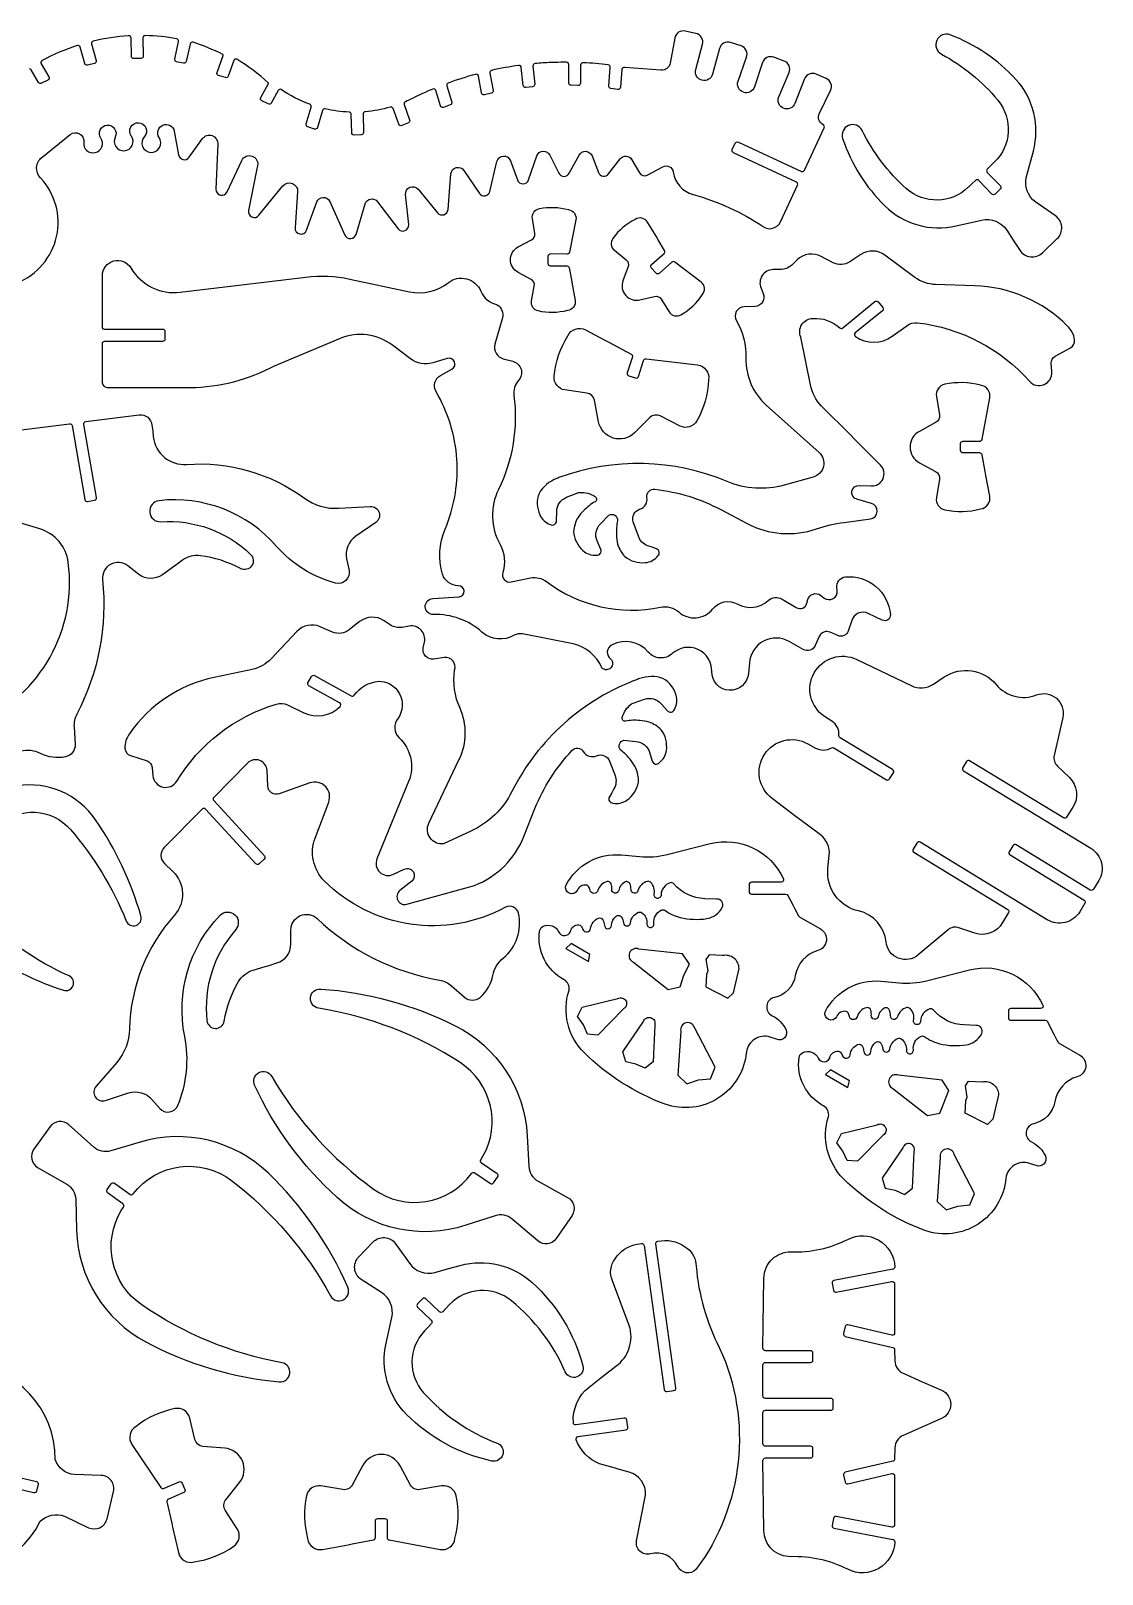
# Model space of a CAD drawing. Extents: x 0 to 1015, y 0 to 800.
# Drawn here: x 465 to 1015, y 1 to 793 of the extents above; entities that cross this region are included whole.
import ezdxf

# ---------------------------------------------------------------- set-up
doc = ezdxf.new("R2010")
doc.units = 0
doc.layers.add('CYAN', color=1, linetype='CONTINUOUS')

msp = doc.modelspace()

# ---------------------------------------------------------------- linework, layer by layer
at = {"layer": 'CYAN'}
for points in [[(457.93, 663.38, 0.249492), (478.24, 687.12, 0.249492), (469.9, 717.24, -0.209706), (467.97, 722.59, -0.209706), (470.61, 727.64), (485.24, 739.43, -0.308033), (490.04, 739.82, -0.308033), (492.17, 735.5, 0.247536), (493.7, 731.26, 0.247536), (498.07, 730.13, 0.247536), (501.47, 733.09, 0.247536), (500.94, 737.57, -0.268802), (500.61, 741.85, -0.268802), (504.16, 744.25, -0.268802), (508.01, 742.38, -0.268802), (508.3, 738.1, 0.270063), (508.62, 733.23, 0.270063), (513.01, 731.11, 0.270063), (517.02, 733.88, 0.270063), (516.58, 738.74, -0.288113), (516.33, 743.29, -0.288113), (520.33, 745.5, -0.288113), (524.04, 742.86, -0.288113), (523.28, 738.36, 0.287747), (522.38, 733.28, 0.287747), (526.56, 730.27, 0.287747), (531.09, 732.73, 0.287747), (530.85, 737.87, -0.22608), (530.28, 741.51, -0.22608), (532.75, 744.25, -0.22608), (536.43, 744.06, -0.22608), (538.59, 741.08), (540.85, 728.97, 0.301145), (543.16, 726.57, 0.301145), (546.27, 727.76), (553.15, 737.35, -0.330951), (558.02, 738.9, -0.330951), (560.91, 734.69), (559.96, 711.37, 0.356574), (562.26, 708.31, 0.356574), (565.73, 709.95), (573.3, 726.12, -0.379342), (578.52, 728.38, -0.379342), (581.39, 723.46), (576.77, 700.49, 0.345731), (578.44, 697.15, 0.345731), (582.07, 697.98), (594.29, 713.06, -0.327083), (599.2, 714.35, -0.327083), (601.91, 710.06), (600.59, 691.57, 0.372634), (602.98, 688.42, 0.372634), (606.44, 690.33), (611.74, 704.82, -0.306254), (615.02, 707.2, -0.306254), (618.46, 705.06), (626.2, 687.82, 0.31289), (629.16, 686.05, 0.31289), (631.86, 688.21), (636.54, 703.81, -0.282774), (639.36, 706.35, -0.282774), (642.9, 704.98), (653.47, 691.09, 0.33547), (656.99, 690.11, 0.33547), (658.89, 693.23), (657.3, 708.69, -0.330151), (659.51, 712.4, -0.330151), (663.71, 711.37), (673.74, 699.25, 0.303767), (676.97, 698.31, 0.303767), (679.07, 700.93), (680.56, 719.25, -0.318597), (683.25, 722.48, -0.318597), (687.19, 721), (695.17, 709.25, 0.297439), (698.22, 707.99, 0.297439), (700.61, 710.28), (704.16, 725.58, -0.332558), (707.47, 728.39, -0.332558), (711.1, 726), (714.69, 716.1, 0.318033), (717.58, 714.09, 0.318033), (720.43, 716.15), (724.67, 728.46, -0.302272), (727.85, 730.88, -0.302272), (731.32, 728.88), (735.91, 719.63, 0.279132), (738.57, 717.95, 0.279132), (741.29, 719.53), (746.37, 728.92, -0.292689), (749.81, 730.81, -0.292689), (752.97, 728.48), (756.23, 719.96, 0.271313), (758.61, 718.06, 0.271313), (761.43, 719.21), (767.36, 726.91, -0.251459), (770.49, 728.33, -0.251459), (773.4, 726.51), (777.27, 719.73, 0.406883), (781.33, 718.57), (789.31, 722.88, -0.245454), (792.67, 722.92, -0.245454), (794.63, 720.17, 0.300998), (804.79, 708.65, -0.082395), (840.77, 692.16, 0.219417), (845.78, 691.34, 0.219417), (849.66, 694.62), (858.36, 713.44, 0.412891), (857.82, 715.06), (825.53, 730.06, -0.415545), (824.92, 731.66), (826.44, 734.95, -0.416786), (828.07, 735.53), (860.36, 720.54, 0.410969), (861.93, 721.12), (872.09, 742.89, 0.391669), (871.55, 744.47, -0.40566), (869.67, 750.35), (875.36, 762.06, 0.204117), (875.56, 765.55, 0.204117), (873.18, 768.11), (867.98, 770.39, 0.204676), (864.46, 770.45, 0.204676), (861.99, 767.95), (857.09, 755.39, -0.417969), (851.25, 752.88, -0.417969), (848.81, 758.75), (854.07, 771.17, 0.204609), (854.07, 774.68, 0.204609), (851.53, 777.1), (846.21, 779.07, 0.204612), (842.71, 778.92, 0.204612), (840.4, 776.29), (836.35, 763.92, -0.417224), (830.65, 761.09, -0.417224), (827.89, 766.82), (832.24, 779.11, 0.2037), (832.05, 782.6, 0.2037), (829.4, 784.88), (823.96, 786.57, 0.204994), (820.48, 786.22, 0.204994), (818.33, 783.47), (814.83, 770.45, -0.412911), (809.36, 767.29, -0.412911), (806.18, 772.75), (809.63, 785.77, 0.205459), (809.15, 789.24, 0.205459), (806.3, 791.29), (800.74, 792.5, 0.204309), (797.32, 791.85, 0.204309), (795.42, 788.93), (793.06, 776.09, -0.383034), (788.34, 772.42), (769.72, 773.85, 0.210069), (768.78, 773.61, 0.210069), (768.32, 772.77), (767.54, 763.65, -0.207409), (767.08, 762.8, -0.207409), (766.15, 762.55), (762.58, 763.09, -0.405249), (761.55, 764.4), (762.34, 773.81, 0.404101), (761.31, 775.12, 0.018478), (748.37, 776.27, 0.205414), (747.48, 775.94, 0.205414), (747.1, 775.06), (747.04, 765.75, -0.418604), (745.83, 764.56), (742.2, 764.66, -0.405461), (740.99, 765.87), (741.05, 775.29, 0.414214), (739.84, 776.5, 0.008396), (733.94, 776.41), (731.79, 776.34, 0.011456), (723.76, 775.81, 0.414204), (722.67, 774.48), (723.58, 765.25, -0.414214), (722.49, 763.94), (718.92, 763.56, -0.414214), (717.59, 764.64), (716.68, 773.75, 0.204134), (716.22, 774.59, 0.204134), (715.29, 774.84, 0.020073), (701.44, 772.34, 0.408475), (700.51, 770.93), (702.23, 762.04, -0.401154), (701.32, 760.63), (697.77, 759.82, -0.419092), (696.32, 760.77), (694.67, 769.36, 0.210361), (694.11, 770.16, 0.210361), (693.15, 770.29, 0.020849), (679.2, 765.85, 0.397483), (678.48, 764.38), (680.96, 756.09, -0.39458), (680.21, 754.61), (676.81, 753.35, -0.205813), (675.84, 753.4, -0.205813), (675.21, 754.14), (672.88, 761.96, 0.214856), (672.24, 762.71, 0.214856), (671.25, 762.73, 0.016368), (660.8, 757.93, -0.014742), (657.25, 756.27, 0.396482), (656.61, 754.76), (659.39, 746.94, -0.389627), (658.73, 745.43), (655.4, 743.98, -0.208553), (654.43, 743.98, -0.208553), (653.77, 744.69), (650.9, 752.73, 0.398402), (649.43, 753.48, -0.049152), (636.6, 751.12, 0.393896), (635.48, 749.89), (635.69, 740.49, -0.409824), (634.52, 739.26), (630.89, 739.14, -0.418616), (629.64, 740.34), (629.44, 749.77, 0.399505), (628.27, 750.94, -0.04618), (616.12, 752.57, 0.399288), (614.68, 751.74), (612.08, 743.01, -0.203638), (611.48, 742.28, -0.203638), (610.53, 742.21), (607.11, 743.39, -0.404969), (606.34, 744.89), (608.88, 753.48, 0.3984), (608.13, 754.94, -0.062269), (593.46, 762.5, 0.397216), (591.89, 762), (588.38, 755.59, -0.404443), (586.77, 755.09), (583.54, 756.74, -0.201784), (582.94, 757.47, -0.201784), (583.04, 758.42), (586.93, 765.53, 0.345577), (586.83, 766.01, 0.047572), (570.7, 778.04, 0.204467), (569.75, 778.02, 0.204467), (569.11, 777.32), (566.31, 769.38, -0.404495), (564.82, 768.61), (561.35, 769.68, -0.205082), (560.61, 770.29, -0.205082), (560.54, 771.24), (563.65, 780.02, 0.371328), (563.45, 780.51, 0.038879), (548.23, 786.75, 0.203484), (547.29, 786.61, 0.203484), (546.74, 785.84), (544.78, 776.92, -0.404788), (543.37, 775.99), (539.8, 776.7, -0.418489), (538.85, 778.15), (540.83, 787.16, 0.201586), (540.65, 788.08, 0.201586), (539.86, 788.59, 0.038237), (523.76, 790.18, 0.208192), (522.87, 789.85, 0.208192), (522.51, 788.97), (522.69, 779.64, -0.409916), (521.48, 778.41), (517.85, 778.37, -0.408379), (516.64, 779.56), (516.46, 788.85, 0.203457), (516.08, 789.72, 0.203457), (515.19, 790.04, 0.043372), (497.03, 787.38, 0.203014), (496.27, 786.82, 0.203014), (496.14, 785.89), (498.52, 777.34, -0.204334), (498.41, 776.41, -0.204334), (497.66, 775.85), (494.13, 774.98, -0.399505), (492.68, 775.83), (490.32, 784.25, 0.203634), (489.73, 784.99, 0.203634), (488.78, 785.08, 0.04631), (470.79, 777.36, 0.202696), (470.2, 776.62, 0.202696), (470.32, 775.69), (474.27, 769.08, -0.205584), (474.39, 768.13, -0.205584), (473.79, 767.38), (470.56, 765.71, -0.391013), (468.97, 766.17), (465.14, 772.58, 0.204681), (464.37, 773.14, 0.204681)], [(672.91, 607.5, -0.202312), (672.31, 612.17, -0.202312), (675.23, 615.86), (681.08, 619.04, 0.385719), (682.41, 622.88, 0.385719), (678.72, 624.58), (671.28, 622.28, -0.241653), (659.85, 624.3), (650.54, 631.33, 0.266871), (623.75, 634.76), (589.95, 620.68, -0.120757), (546.77, 609.42), (504.75, 609.42, -0.414214), (501.72, 612.45), (501.72, 632.22, -0.414214), (502.93, 633.42), (532.81, 633.42, 0.414214), (534.02, 634.63), (534.02, 638.26, 0.414214), (532.81, 639.47), (502.93, 639.47, -0.414214), (501.72, 640.68), (501.72, 666.99, -0.338067), (507.52, 674.58, -0.338067), (516.36, 670.99, 0.29784), (541.63, 658.52), (606.1, 666.33, -0.083044), (628.65, 665.31), (659.25, 658.76, 0.223408), (679.14, 663.39, -0.234213), (688.59, 665.38, -0.234213), (695.89, 659.07, 0.246497), (704.3, 652.13, -0.334925), (706.96, 645.34), (703.15, 631.88, 0.201751), (703.72, 627.23, 0.201751), (707.44, 624.38), (712.28, 623.12, -0.261486), (716.54, 619.01, -0.261486), (715.24, 613.24, 0.218512), (712.89, 605.53, -0.147192), (704.96, 557.38, 0.245566), (705.75, 529.2, -0.208312), (707.14, 514.78, 0.26694), (707.93, 511.11, 0.26694), (711.49, 509.94), (721.41, 511.97, -0.215465), (729.57, 510.12, 0.216331), (788.11, 496.97, -0.235858), (797.42, 494.51, 0.204826), (806.45, 491.55, 0.204826), (814.84, 496.03, -0.367277), (827.72, 498.53, 0.32615), (843.32, 500.37, -0.332106), (850.45, 501.13), (857.77, 496.77, 0.236052), (861.06, 496.54, 0.236052), (863.21, 499.03), (863.7, 500.83, -0.251476), (866.35, 503.72, -0.251476), (870.23, 503.1), (872.1, 501.67, 0.302843), (876.71, 501.37, 0.302843), (878.75, 505.51), (878.57, 506.98, -0.203426), (879.61, 510.67, -0.203426), (882.99, 512.49, -0.417415), (906.03, 493.16, -0.269259), (904.8, 490.54, -0.269259), (901.91, 490.3), (894.6, 493.78, 0.215227), (889.59, 493.89, 0.215227), (886.19, 490.2), (884.38, 484.72, -0.212348), (882.24, 482.37, -0.212348), (879.06, 482.38), (875.13, 484.14, 0.415705), (869.56, 482.01), (867.45, 477.3, -0.211265), (864.84, 474.94, -0.211265), (861.34, 475.28), (854.14, 479.36, 0.255974), (840.94, 479.52, 0.255974), (833.7, 468.47), (833.22, 463.01, -0.406058), (823.34, 454.36, -0.406058), (814.41, 463.99, 0.301122), (807.33, 475.29, 0.301122), (794.16, 473.17, -0.205118), (787.82, 470.92, -0.205118), (781.82, 473.96, 0.350998), (763.26, 477.68, 0.26821), (760.81, 474.22, 0.26821), (762.59, 470.37, -0.414216), (762.62, 465.81, -0.414216), (758.06, 465.78, 0.241897), (743.24, 478.16), (717.24, 483.26, 0.180812), (713.07, 482.57, -0.320645), (696.5, 484.22, 0.189018), (671.58, 493.2, -0.409253), (667.37, 497.12, -0.409253), (671.22, 501.41), (684.71, 502.25, 0.412064), (687.38, 505.3, 0.412064), (684.34, 507.99, -0.324205), (676.3, 513.82, -0.174571), (677.57, 536.99, 0.11024), (683.72, 570.68), (683.61, 572.8, 0.117012), (672.93, 607.48)], [(460.28, 588), (484.83, 591.08, -0.40101), (486.23, 590.09), (492.76, 552.21, 0.414222), (494.15, 551.22), (497.71, 551.84, 0.414214), (498.74, 553.24), (492.21, 590.73, -0.204806), (492.43, 591.65, -0.204806), (493.24, 592.13), (520.63, 595.57, -0.419449), (527.16, 590.4), (527.53, 587.44), (527.83, 584.48, 0.404707), (544.94, 570.2, -0.178637), (605.35, 552.92, 0.174423), (623.01, 547.71), (639.15, 548.66, -0.336379), (643.7, 545.61, -0.336379), (642, 540.41), (631.72, 533.33, 0.301286), (627.06, 521.75), (628.27, 515.86, -0.259226), (626.63, 510.7, -0.259226), (621.38, 509.36, -0.150583), (591.14, 528.16, 0.246916), (530.79, 551.6, 0.407665), (526, 545.73, 0.407665), (531.76, 540.8, -0.211527), (577.78, 524.04, -0.373786), (578.32, 518.17, -0.373786), (572.58, 516.82, 0.089781), (552.02, 523.36, 0.190204), (542.83, 521.03), (539.42, 518.58), (537.66, 517.31), (532.49, 513.6, -0.332065), (520.39, 513.81), (514.71, 518.25, 0.300597), (505.9, 518.92, 0.300597), (501.83, 511.09, -0.148414), (488.58, 442.1, 0.13913), (487.19, 435.34), (487.74, 426.67, -0.378936), (482.72, 420.15, -0.165033), (470.02, 421.89, 0.176043), (459.8, 423.07, -0.287648)], [(438.39, 438, 0.331423), (484.23, 519.94, 0.295033), (469.66, 537.1), (450.85, 542.79, -0.292582)], [(448.4, 384.7, -0.205583), (467.22, 391.75, -0.205583), (485.29, 382.96, -0.081889), (514.01, 335.97, 0.398524), (518.99, 333.71, 0.398524), (521.51, 338.55, 0.081149), (498.23, 387.94, 0.286037), (458.2, 405.39)], [(433.41, 325.84, 0.081158), (481.72, 300.45, 0.398627), (486.66, 302.75, 0.398627), (484.63, 307.81, -0.081887), (438.91, 338.55, -0.205574)], [(406.82, 4.78, 0.393376), (469.89, 28.06, -0.298881), (482.28, 30.61), (494.68, 24.77, 0.225638), (500.47, 24.78, 0.225638), (504.11, 29.28), (507.44, 43.3, 0.225661), (506.26, 48.94, 0.225661), (501.15, 51.58), (487.36, 51.99, -0.297625), (477.51, 59.77, 0.393918), (431.79, 109.16, 0.08116)], [(458.52, 50.7), (467.89, 48.46, -0.415634), (468.74, 47.01), (467.89, 43.48, -0.414554), (466.44, 42.59), (457.13, 44.81, 0.415643)]]:
    msp.add_lwpolyline(points, format="xyb", dxfattribs=at)
for points in [[(903.2, 702.85, 0.255896), (939.73, 692.54), (952.85, 695.56, -0.314963), (965.73, 690.36), (969.12, 685.2), (972.44, 680.04, 0.223822), (977.94, 676.65, 0.223822), (984.05, 678.72), (991.67, 686.05, 0.223795), (993.96, 692.09, 0.223795), (990.77, 697.7), (980.67, 704.77, -0.314805), (975.95, 717.81), (979.4, 730.86, 0.255901), (970.45, 767.72, 0.117658), (936.71, 790.56, 0.395391), (929.83, 787.71, 0.395391), (932.23, 780.67, -0.097458), (961.2, 757.02, -0.391936), (959.38, 725.24), (955.75, 721.74, 0.414214), (955.75, 720.03), (962.47, 713.07, -0.414207), (962.4, 711.36), (959.8, 708.84, -0.414214), (958.11, 708.87), (951.4, 715.83, 0.414208), (949.65, 715.87), (947.83, 714.11), (946.3, 712.63), (946.02, 712.36, -0.39202), (914.21, 711.71, -0.097473), (891.59, 741.46, 0.395441), (884.63, 744.1, 0.395441), (881.56, 737.32, 0.117645), (903.2, 702.85)], [(723.35, 661.71, 0.32234), (721.77, 665), (715, 668.7, -0.277061), (711.13, 675.32, -0.276854), (715.12, 681.85), (721.95, 685.42, 0.322134), (723.59, 688.67), (722.38, 696.39, -0.402939), (725.95, 701.44, -0.118554), (740.88, 700.9, -0.207879), (743.93, 699.08, -0.207879), (744.69, 695.61), (741.37, 679.02, -0.360608), (740.16, 678.04), (731.57, 678.14, 0.414222), (730.36, 676.94), (730.3, 673.31, 0.414214), (731.51, 672.09), (740.1, 672, -0.35939), (741.24, 671.01), (742.37, 664.81), (742.76, 662.68), (744.27, 654.35, -0.208024), (743.47, 650.9, -0.208024), (740.4, 649.13, -0.118543), (725.4, 648.9, -0.403239), (721.95, 654.03), (723.35, 661.71)], [(771.47, 671.65), (768.81, 664.42, 0.277072), (770.26, 656.88, 0.276936), (777.57, 654.59), (785.07, 656.39, -0.32218), (788.46, 655.02), (792.57, 648.41, 0.402658), (798.56, 646.92, 0.118573), (809.5, 657.18, 0.207977), (810.61, 660.55, 0.207977), (808.9, 663.65), (795.47, 673.96, 0.359328), (793.9, 673.91), (787.49, 668.19, -0.41422), (785.8, 668.29), (783.38, 670.99, -0.415186), (783.5, 672.71), (789.91, 678.42, 0.359567), (790.15, 679.94), (786.92, 685.34), (785.8, 687.21), (781.44, 694.47, 0.208149), (778.57, 696.53, 0.208149), (775.09, 695.84, 0.118527), (763.67, 686.17, 0.402946), (764.45, 680.05), (770.5, 675.15, -0.322079), (771.47, 671.65)], [(734.83, 545.97, -0.302868), (739.84, 553.33), (745.65, 555.65, -0.085382), (746.56, 555.84, -0.15391), (754.66, 553.65, -0.263174), (755.33, 552.32, -0.263174), (754.54, 551.06, 0.076161), (748.79, 546.54, 0.049877), (745.65, 542.87, 0.102195), (743.53, 535.86, 0.199986), (748.31, 526.04, 0.211773), (755.26, 523.61, 0.263828), (757.18, 524.45, 0.263828), (757.44, 526.52), (755.57, 530.94, -0.302831), (757.26, 539.71), (761.61, 544.17, -0.273672), (764.68, 544.09, -0.273672), (766.09, 541.36, 0.076157), (765.54, 534.06, 0.049863), (766.09, 529.28, 0.102185), (769.78, 522.94, 0.200024), (780.3, 519.83, 0.211686), (786.77, 523.29, 0.26363), (787.45, 525.27, 0.26363), (786.1, 526.87), (783.87, 527.67), (781.57, 528.48, -0.225995), (776.73, 533.38), (774.13, 540.73, -0.204615), (774.38, 544.66, -0.204615), (777.4, 547.2, 0.374945), (781.15, 553.27, -0.23859), (782.15, 556.39, -0.23859), (785.26, 557.44, -0.094553), (819, 547.04), (832.61, 539.83, 0.207389), (868.1, 537.13, -0.049246), (882.25, 540.47), (895.8, 542.28, 0.355038), (899.27, 546, 0.355038), (896.34, 550.17), (888.9, 552.32, -0.381543), (886.32, 556.43, -0.381543), (890.11, 559.47), (896.22, 559.14, 0.310361), (902.26, 562.81, 0.310361), (901, 569.77), (887.36, 583.45), (885.85, 584.96), (870.7, 600.14, -0.155164), (865.08, 611.05), (860.12, 635.46, -0.252046), (860.59, 641.9, -0.252046), (866.23, 645.06, -0.210629), (880.07, 640.22, 0.362229), (881.59, 640.2), (898.15, 653.7, -0.413087), (899.85, 653.53), (902.15, 650.72, -0.415356), (901.96, 649.02), (888.06, 637.67, 0.235165), (887.61, 636.69, 0.235165), (888.12, 635.74, 0.318388), (906.98, 635.94), (914.48, 641.37, -0.188334), (920.04, 642.82, -0.184281), (977.37, 612.87, 0.322875), (984.92, 611.16, 0.322875), (988.92, 617.79), (988.56, 622.07, -0.29741), (990.61, 625.8), (998.47, 630.08, 0.307321), (1000.59, 634.18, 0.166634), (996.96, 641.13, 0.191725), (949.13, 661.86), (929.24, 662.46, -0.152795), (918.65, 666.13), (903.17, 677.58, 0.31532), (890.9, 677.89), (885.21, 674.1, -0.274696), (876.63, 673.68), (870.58, 676.88, 0.323877), (858.18, 675.13), (855.4, 672.47, -0.193469), (849.6, 670.12), (845.91, 670.11, 0.251345), (840.25, 667.04, 0.251345), (839.68, 660.63), (840.83, 657.94, -0.246421), (840.46, 653.49, -0.246421), (836.6, 651.27), (831.03, 651.05, 0.262981), (827, 648.57, 0.262981), (827.04, 643.84, -0.138627), (831.94, 624.71, 0.219786), (842.34, 600.66), (869.43, 576.34, -0.274158), (871.68, 569.11, -0.274158), (866.41, 563.66), (851.53, 559.54, -0.16841), (822.33, 561.42, 0.189689), (735.97, 563.41, 0.011894), (734.89, 562.99, 0.168854), (725.76, 555.34, 0.199995), (726.18, 544.41, 0.211584), (731.56, 539.4, 0.263957), (733.67, 539.38, 0.263957), (734.77, 541.17), (734.83, 545.97)], [(733.5, 615.46, -0.118567), (740.58, 636.18, -0.20796), (744.42, 639.66, -0.20796), (749.58, 639.24), (759.26, 634.11), (761.32, 633.02), (773.06, 626.79, -0.360683), (773.65, 625.37), (771.07, 617.16, 0.415605), (771.87, 615.64), (775.33, 614.56, 0.416057), (776.85, 615.35), (779.42, 623.56, -0.359788), (780.71, 624.4), (807.1, 621.22, -0.207874), (811.58, 618.62, -0.207874), (812.74, 613.57, -0.118558), (806.74, 592.52, -0.403031), (798.12, 589.89), (787.96, 595.05, 0.322359), (782.7, 594.24), (774.67, 586.36, -0.277154), (763.77, 583.74, -0.276988), (756.32, 592.11), (754.23, 603.16, 0.322151), (750.37, 606.83), (739.08, 608.39, -0.403263), (733.5, 615.46)], [(931.27, 562.6), (929.7, 553.17, 0.402975), (933.93, 546.93, 0.118563), (952.31, 547.41, 0.207969), (956.07, 549.6, 0.207969), (957.03, 553.84), (955.07, 564.47), (954.68, 566.55), (953.1, 575.1, 0.359452), (951.89, 576.09), (943.3, 576.09, -0.414214), (942.09, 577.3), (942.09, 580.92, -0.414222), (943.3, 582.13), (951.89, 582.13, 0.359446), (953.1, 583.11), (957.03, 604.37, 0.207986), (956.07, 608.62, 0.207986), (952.31, 610.81, 0.118545), (933.93, 611.29, 0.403041), (929.7, 605.05), (931.27, 595.62, -0.322122), (929.28, 591.62), (920.99, 587.17, 0.276911), (916.15, 579.11, 0.277005), (920.99, 571.05), (929.28, 566.6, -0.322122), (931.27, 562.6)], [(527.23, 414.78), (527.65, 410.52, 0.322858), (532.74, 404.7, 0.322858), (539.86, 407.7, -0.184302), (591.02, 447.29, -0.188263), (596.71, 446.85), (605.05, 442.82, 0.318406), (623.68, 445.95, 0.235938), (624.03, 446.97, 0.235938), (623.43, 447.87), (607.71, 456.58, -0.414214), (607.23, 458.23), (608.98, 461.4, -0.414209), (610.61, 461.87), (629.36, 451.5, 0.362344), (630.87, 451.79, -0.210676), (643.57, 458.99, -0.228258), (652.99, 454.36), (654.21, 452.47, -0.277767), (653.43, 440.02, 0.400269), (653.97, 430.02, -0.310918), (658.87, 407.58), (642.6, 367.91, 0.310287), (644.09, 361.01, 0.310287), (651.07, 359.93), (656.63, 362.59, -0.381253), (661.28, 361.22, -0.381253), (660.44, 356.45), (654.39, 351.59, 0.355087), (653.31, 346.62, 0.355087), (657.96, 344.54), (692.73, 354.26, 0.207423), (718.01, 379.33), (723.69, 393.63, -0.094548), (742.68, 423.44, -0.2384), (745.71, 424.65, -0.2384), (748.49, 422.92, 0.375113), (755.32, 420.76, -0.20462), (759.24, 420.78, -0.20462), (761.97, 417.95), (764.75, 410.67, -0.226118), (764.21, 403.77), (763.06, 401.69), (761.85, 399.62, 0.263832), (761.87, 397.53, 0.263832), (763.66, 396.47, 0.21161), (770.86, 398.04, 0.200024), (776.79, 407.21, 0.102116), (775.52, 414.43, 0.049864), (772.86, 418.44, 0.076196), (767.65, 423.63, -0.273678), (766.98, 426.64, -0.273678), (769.29, 428.69), (775.52, 428.12, -0.302987), (782.47, 422.51), (783.86, 417.93, 0.263683), (785.42, 416.52, 0.263683), (787.43, 417.14, 0.211718), (791.12, 423.49, 0.199979), (788.46, 434.08, 0.102157), (782.23, 438.02, 0.049872), (777.51, 438.79, 0.076189), (770.19, 438.5, -0.263443), (768.77, 438.97, -0.263443), (768.44, 440.42, -0.153816), (773.16, 447.32, -0.085338), (774, 447.77), (779.87, 449.75, -0.30304), (788.52, 447.43), (791.66, 443.82, 0.26378), (793.65, 443.16, 0.26378), (795.23, 444.52, 0.211641), (796.08, 451.83, 0.19997), (789.3, 460.43, 0.168776), (777.39, 460.32, 0.011961), (776.3, 459.95, 0.189682), (711.9, 402.46, -0.168432), (690.86, 382.08), (676.83, 375.55, -0.274229), (669.89, 378.57, -0.274229), (669.21, 386.12), (684.87, 418.98, 0.219761), (685.23, 445.16, -0.138603), (682.39, 464.7, 0.263037), (681.6, 469.37, 0.263037), (677.19, 471.09), (671.69, 470.33, -0.246599), (667.5, 471.84, -0.246599), (666.37, 476.16), (666.97, 479, 0.251482), (665.28, 485.21, 0.251482), (659.17, 487.23), (655.54, 486.6, -0.193451), (649.44, 487.89), (646.23, 490.02, 0.323987), (633.71, 489.54), (628.33, 485.33, -0.274509), (619.81, 484.23), (613.52, 486.96, 0.315346), (601.48, 484.48), (588.3, 470.49, -0.152776), (578.51, 465.01), (559.03, 460.91, 0.191714), (515.62, 432.07, 0.166671), (513.26, 424.59, 0.307666), (516.1, 420.92), (524.63, 418.1, -0.297106), (527.23, 414.78)], [(903.85, 325.26, 0.323435), (889.76, 341.12, -0.382079), (873.98, 363.01), (874.7, 369.71, 0.263617), (870.17, 380.17), (859.61, 388.11), (857.77, 389.49), (845.38, 398.81, -0.394636), (841.42, 421.41, -0.394636), (863.7, 426.88), (867.63, 424.69, 0.27195), (875.79, 424.85, -0.282329), (877.06, 424.86), (904.03, 408.45, 0.414214), (905.66, 408.86), (907.6, 411.96, 0.412962), (907.18, 413.62), (880.21, 430.02, -0.282038), (879.66, 431.15, 0.27199), (876.03, 438.5), (872.28, 440.97, -0.394544), (866.91, 463.27, -0.394544), (888.79, 470.13), (916.73, 456.71, 0.263653), (928.1, 457.47), (933.72, 461.18, -0.382072), (960.39, 457.24, 0.323466), (981.01, 451.95, -0.277634), (991.23, 450.23, -0.277634), (994.49, 440.4), (990.08, 420.85, 0.262208), (991.71, 415.47), (997.88, 409.52, -0.356955), (999.69, 394.31), (996.49, 389.3, -0.408943), (994.86, 388.91), (946.72, 418.22, 0.414206), (945.03, 417.82), (943.15, 414.72, 0.414221), (943.58, 413.05), (1008.89, 373.29, -0.41434), (1012.94, 356.68), (1010.28, 352.29, -0.414206), (1008.58, 351.88), (970.61, 375.02, 0.414214), (968.92, 374.61), (967.04, 371.51, 0.412962), (967.46, 369.85), (1005.44, 346.72, -0.414202), (1005.86, 345.05), (1003.2, 340.66, -0.41429), (986.57, 336.62), (921.26, 376.38, 0.414214), (919.57, 375.97), (917.7, 372.87, 0.414202), (918.12, 371.21), (966.25, 341.9, -0.407705), (966.68, 340.27), (963.65, 335.13, -0.356976), (949.32, 329.76), (941.22, 332.53, 0.262485), (935.66, 331.49), (920.36, 318.6, -0.277667), (910.1, 316.96, -0.277667), (903.85, 325.26)], [(515.17, 247.78, -0.301146), (527.14, 244.42), (531.14, 239.87, 0.259342), (536.2, 238.02, 0.259342), (540.45, 241.35, 0.150581), (543.95, 276.79, -0.246925), (562.16, 338.92, -0.407518), (569.74, 339.14, -0.407518), (570.14, 331.56, 0.211523), (555.38, 284.86, 0.373756), (559.72, 280.87, 0.373756), (564.27, 284.61, -0.089774), (571.59, 304.87, -0.190263), (579.09, 310.78), (585.2, 312.61), (587.23, 313.23), (591.3, 314.45, 0.331861), (598.44, 324.14), (598.44, 331.38, -0.300537), (603.25, 338.75, -0.300537), (611.92, 337.21, 0.148427), (674.69, 305.67, -0.139141), (680.92, 302.68), (687.45, 296.93, 0.379138), (695.67, 296.93, 0.165039), (702.02, 308.07, -0.176022), (707.34, 316.9, 0.287711), (715.21, 340.02, 0.233415), (712.62, 343.15, 0.233415), (708.55, 343, -0.33142), (615.61, 356.57, -0.295074), (610.9, 378.56), (617.85, 396.97, 0.292565), (616.16, 404.99, 0.292565), (608.17, 406.81), (592.51, 401.2, -0.237663), (588.56, 401.67, -0.237663), (586.59, 405.14), (586.22, 413.17, 0.297794), (582.49, 418.35, 0.297794), (576.25, 417.01), (558.83, 399.42, 0.400791), (558.83, 397.75), (584.83, 369.46, -0.415296), (584.77, 367.75), (582.11, 365.29, -0.414214), (580.42, 365.36), (554.66, 393.36, 0.204879), (553.79, 393.75, 0.204879), (552.9, 393.39), (533.49, 373.77, 0.419148), (533.61, 365.43), (537.91, 361.32, -0.404706), (538.75, 339.03, 0.178643), (515.65, 280.61, -0.174354), (509.06, 263.46), (498.48, 251.2, 0.336502), (498.11, 245.75, 0.336502), (503.26, 243.93), (515.17, 247.78)], [(741.17, 300.44, 0.326895), (738.63, 305.85, -0.313314), (726.05, 330.74, -0.255554), (727.93, 333.25, -0.411596), (735.91, 330.33, 0.302893), (738.96, 328.48, 0.302893), (741.84, 330.59, -0.376691), (746.25, 333.97, -0.211741), (747.34, 333.4, -0.076254), (748.31, 331.65, 0.343275), (750.45, 330.36, 0.343275), (752.24, 332.12, -0.268082), (756.29, 337.41, -0.395492), (758.59, 336.54, -0.108598), (759.31, 333.77, 0.401516), (761.06, 332.02, 0.401516), (762.88, 333.69, -0.210199), (765.36, 338.46, -0.210518), (766.74, 338.84, -0.210518), (767.96, 338.07, -0.121935), (769.11, 335.06, 0.38216), (770.89, 333.46, 0.38216), (772.68, 335.06, -0.272984), (776.73, 340.47, -0.2679), (778.54, 340.23, -0.250617), (781.14, 334.52, 0.211157), (781.65, 333.16, 0.211157), (782.99, 332.62, 0.211157), (784.3, 333.25, 0.211157), (784.71, 334.64, -0.325758), (788.46, 341.51, -0.29494), (790.45, 341.41, 0.099738), (798.25, 337.79, 0.095602), (811.8, 337.19, 0.246955), (819.78, 343.02, 0.273415), (819.53, 345.99, 0.273415), (816.82, 347.2), (810.77, 347.43, -0.209852), (794.99, 355.05, 0.296298), (793.11, 355.6, 0.325669), (788.4, 349.36, -0.211227), (787.78, 348.03, -0.211227), (786.39, 347.6, -0.211227), (785.13, 348.34, -0.211227), (784.83, 349.77, 0.250618), (783.08, 355.8, 0.266185), (781.32, 356.29, 0.273131), (776.55, 351.53, -0.382189), (774.52, 350.2, -0.382189), (772.98, 352.06, 0.12179), (772.31, 355.19, 0.209006), (771.21, 356.13, 0.209006), (769.77, 355.96, 0.209999), (766.69, 351.62, -0.38329), (764.64, 350.31, -0.38329), (763.12, 352.2, 0.108891), (762.82, 355.05, 0.394814), (760.7, 356.25, 0.268105), (755.92, 351.61, -0.343239), (753.88, 350.12, -0.343239), (751.93, 351.73, 0.076194), (751.21, 353.6, 0.212039), (750.24, 354.33, 0.376416), (745.34, 351.62, -0.390009), (741.26, 350.24, -0.390009), (739.54, 354.19, -0.30587), (768.02, 369.87), (777.39, 369.02, 0.08449), (791.48, 370.12), (813.55, 375.67, -0.362437), (851.17, 357.55, -0.255442), (851.09, 356.4, -0.255442), (850.08, 355.84), (834.72, 355.84, 0.414214), (833.51, 354.63), (833.51, 351.01, 0.414214), (834.72, 349.8), (852.37, 349.8, -0.282867), (853.46, 349.13), (855.97, 344.21), (856.94, 342.3), (858.48, 339.28, 0.147321), (859.99, 337.7), (870.21, 331.9, -0.301955), (873.19, 325.91, -0.301955), (868.82, 320.84, 0.290578), (857.27, 308.01, -0.307511), (846.51, 296.71, 0.320153), (842.62, 292.47, 0.320153), (845.36, 287.42, -0.17235), (852.5, 280.21, -0.312469), (851.77, 276.08, -0.312469), (847.66, 275.3), (844.33, 276.42, 0.221487), (836.48, 275.45, 0.221487), (832.18, 268.82, -0.230749), (817.89, 245.24, -0.230749), (790.51, 241.98, -0.105703), (748.91, 268.48, -0.282195), (741.17, 300.44)], [(774.25, 314.84), (792.03, 300.91), (798.25, 302.24), (800.01, 308.26), (802.97, 313.79), (799.46, 319.11), (777.03, 321.59, 0.414121), (772.26, 319.61, 0.414121), (774.25, 314.84)], [(811.68, 308.61), (811.38, 302.2), (822.68, 296.43), (825.47, 299.17), (828.43, 311.57, 0.224096), (825.77, 316.9, 0.224096), (819.96, 318.23), (813.07, 318.57), (811.44, 316.21), (812.34, 310.38), (811.68, 308.61)], [(874.3, 235.68, 0.326773), (871.76, 241.1, -0.31327), (859.18, 265.99, -0.255552), (861.06, 268.5, -0.411599), (869.04, 265.57, 0.30289), (872.09, 263.73, 0.30289), (874.96, 265.83, -0.376693), (879.38, 269.22, -0.211742), (880.47, 268.65, -0.076253), (881.43, 266.9, 0.343275), (883.58, 265.6, 0.343275), (885.37, 267.37, -0.268082), (889.42, 272.65, -0.395495), (891.71, 271.78, -0.108597), (892.38, 269.01, 0.401521), (894.16, 267.24, 0.401521), (896.01, 268.94, -0.210199), (898.49, 273.7, -0.210125), (899.87, 274.08, -0.210125), (901.09, 273.31, -0.121882), (902.18, 270.31, 0.382167), (903.99, 268.68, 0.382167), (905.8, 270.31, -0.272982), (909.86, 275.71, -0.267906), (911.61, 275.48, -0.250617), (914.27, 269.77, 0.211156), (914.78, 268.41, 0.211156), (916.12, 267.87, 0.211156), (917.43, 268.5, 0.211156), (917.84, 269.89, -0.325759), (921.59, 276.76, -0.295728), (923.58, 276.66, 0.099757), (931.38, 273.03, 0.095602), (944.87, 272.43, 0.246954), (952.91, 278.27, 0.273419), (952.66, 281.23, 0.273419), (949.95, 282.45), (943.9, 282.67, -0.209852), (928.12, 290.29, 0.296017), (926.24, 290.85, 0.325905), (921.53, 284.6, -0.211227), (920.91, 283.28, -0.211227), (919.52, 282.85, -0.211227), (918.26, 283.58, -0.211227), (917.96, 285.01, 0.250618), (916.2, 291.04, 0.266185), (914.45, 291.53, 0.273131), (909.67, 286.77, -0.382188), (907.65, 285.44, -0.382188), (906.11, 287.31, 0.121788), (905.44, 290.44, 0.209009), (904.34, 291.38, 0.209009), (902.9, 291.21, 0.209997), (899.76, 286.86, -0.383291), (897.74, 285.58, -0.383291), (896.25, 287.45, 0.10889), (895.95, 290.3, 0.394824), (893.77, 291.49, 0.268106), (888.99, 286.86, -0.343241), (886.98, 285.38, -0.343241), (885.06, 286.97, 0.076194), (884.34, 288.85, 0.211536), (883.37, 289.57, 0.376799), (878.47, 286.86, -0.390266), (874.35, 285.45, -0.390266), (872.61, 289.44, -0.30587), (901.15, 305.12), (910.52, 304.27, 0.084489), (924.61, 305.37), (946.62, 310.92, -0.362437), (984.29, 292.79, -0.255438), (984.19, 291.63, -0.255438), (983.15, 291.09), (967.85, 291.09, 0.414214), (966.64, 289.88), (966.64, 286.25, 0.414214), (967.85, 285.04), (985.5, 285.04, -0.282867), (986.59, 284.38), (989.1, 279.45), (990.06, 277.56), (991.61, 274.53, 0.14749), (993.12, 272.94), (1003.28, 267.15, -0.301954), (1006.26, 261.15, -0.301954), (1001.89, 256.08, 0.290578), (990.4, 243.26, -0.307602), (979.58, 231.96, 0.320152), (975.72, 227.7, 0.320152), (978.49, 222.66, -0.172351), (985.56, 215.45, -0.312468), (984.87, 211.35, -0.312468), (980.79, 210.55), (979.15, 211.11), (977.46, 211.67, 0.221488), (969.61, 210.7, 0.221488), (965.31, 204.06, -0.230749), (951.02, 180.49, -0.230749), (923.64, 177.22, -0.105703), (882.04, 203.73, -0.282248), (874.3, 235.68)], [(640.8, 198.5, 0.414145), (691.17, 206.54, -0.406909), (692.81, 206.83), (700.79, 201.34, 0.414214), (702.48, 201.66), (704.54, 204.64, 0.415428), (704.23, 206.32), (696.25, 211.81, -0.40693), (695.89, 213.47), (697, 215.29, 0.396839), (685.31, 263.32, 0.104987), (612.62, 291.26, -0.400963), (608.5, 296.73, -0.400963), (613.77, 301.09, -0.099516), (682.71, 282.27, -0.26938), (719.72, 225.85), (720.56, 209.99, 0.260288), (725.28, 202.48), (740.46, 194.18, -0.212202), (743.62, 190.07, -0.212202), (742.69, 184.96), (734.59, 173.13, -0.212207), (730.15, 170.41, -0.212207), (725.16, 171.87), (711.98, 183.09, 0.260079), (703.27, 184.8), (688.15, 179.9, -0.269396), (622.18, 194.1, -0.099505), (579.85, 251.71, -0.401162), (582.04, 258.19, -0.401162), (588.62, 256.28, 0.104983), (640.8, 198.5)], [(748.55, 282.68), (745.52, 286.94), (747.88, 291.73), (766.2, 296.21, -0.414215), (770.33, 295.05, -0.414215), (769.17, 290.92), (755.99, 277.46), (750.66, 277.89), (748.55, 282.68)], [(775.4, 262.59), (770.26, 263.69), (768.8, 268.83), (779.33, 284.45, -0.414214), (783.18, 286.4, -0.414214), (785.13, 282.55), (784.41, 263.71), (780.17, 260.45), (775.4, 262.59)], [(807.51, 254.44), (813.79, 255.1), (816.15, 261.02), (805.63, 280.96, 0.414451), (801.3, 283.78, 0.414451), (798.5, 279.45), (796.98, 256.93), (801.58, 252.51), (807.51, 254.44)], [(907.38, 250.08), (925.15, 236.16), (931.38, 237.48), (936.1, 249.03), (932.59, 254.35), (910.16, 256.84, 0.414122), (905.39, 254.85, 0.414122), (907.38, 250.08)], [(944.75, 243.86), (945.47, 245.63), (944.57, 251.45), (946.2, 253.82), (953.09, 253.48, -0.224097), (958.9, 252.15, -0.224097), (961.56, 246.82), (958.59, 234.41), (955.81, 231.67), (944.5, 237.44), (944.75, 243.86)], [(521.89, 139.11, -0.396892), (511.42, 187.43), (512.58, 189.22, 0.406907), (512.28, 190.89), (504.42, 196.57, -0.413029), (504.18, 198.26), (506.29, 201.2, -0.414214), (507.98, 201.47), (515.85, 195.79, 0.408087), (517.54, 196.03, -0.414076), (568.03, 202.8, -0.104987), (618.77, 143.72, 0.401073), (625.29, 141.65, 0.401073), (627.65, 148.07, 0.099513), (586.78, 206.73, 0.269375), (521.17, 222.59), (513.55, 220.32), (505.99, 218.06, -0.260057), (497.28, 219.99), (484.4, 231.54, 0.212159), (479.46, 233.13, 0.212159), (474.97, 230.52), (466.56, 218.9, 0.212119), (465.47, 213.83, 0.212119), (468.5, 209.62), (483.49, 200.94, -0.260107), (488.03, 193.32), (488.51, 177.44, 0.269384), (524.01, 120.1, 0.099513), (592.52, 99.56, 0.40112), (597.87, 103.82, 0.40112), (593.85, 109.36, -0.104986), (521.89, 139.11)], [(881.68, 217.93), (878.65, 222.18), (881.01, 226.98), (899.27, 231.46, -0.414214), (903.43, 230.32, -0.414214), (902.3, 226.16), (889.11, 212.71), (883.79, 213.13), (881.68, 217.93)], [(908.46, 197.83), (913.24, 195.69), (917.47, 198.96), (918.26, 217.79, 0.414215), (916.31, 221.65, 0.414215), (912.46, 219.69), (901.87, 204.07), (903.39, 198.94), (908.46, 197.83)], [(940.63, 189.69), (946.86, 190.35), (949.28, 196.27), (938.76, 216.21, 0.414452), (934.43, 219.02, 0.414452), (931.62, 214.69), (930.05, 192.18), (934.71, 187.75), (940.63, 189.69)], [(855.01, 9.88, -0.417353), (841.16, 23.27), (840.68, 59.3, -0.201526), (841.03, 60.17, -0.201526), (841.89, 60.53), (865.11, 60.53, 0.414214), (866.32, 61.74), (866.32, 65.37, 0.414214), (865.11, 66.58), (841.89, 66.58, -0.414214), (840.68, 67.79), (840.68, 83.81, -0.414214), (841.89, 85.02), (875.51, 85.02, 0.414222), (876.72, 86.23), (876.72, 89.86, 0.414231), (875.51, 91.07), (841.89, 91.07, -0.414214), (840.68, 92.28), (840.68, 108.31, -0.414214), (841.89, 109.52), (865.11, 109.52, 0.414214), (866.32, 110.73), (866.32, 114.35, 0.414214), (865.11, 115.56), (841.89, 115.56, -0.418628), (840.68, 116.79), (841.16, 152.82, -0.417349), (855.01, 166.23, 0.126005), (884.16, 172.67, -0.257097), (900.11, 172.25, -0.257097), (908.28, 158.53, -0.370481), (907.32, 157.31), (877.08, 151.54, 0.412781), (876.11, 150.13), (876.78, 146.57, 0.414492), (878.23, 145.61), (906.83, 151.05, -0.223272), (907.81, 150.78, -0.223272), (908.22, 149.86), (908.22, 124.72, -0.229202), (907.78, 123.78, -0.229202), (906.77, 123.54), (884.28, 128.81, 0.414216), (882.77, 127.91), (881.98, 124.38, 0.415639), (882.89, 122.92), (907.26, 117.22, -0.339494), (908.16, 116.08), (908.35, 110.31, 0.289384), (912.58, 103.98), (922.43, 99.65), (924.38, 98.79), (932.29, 95.32, -0.29834), (937.01, 88.04, -0.298133), (932.29, 80.78), (912.58, 72.12, 0.289384), (908.35, 65.79), (908.16, 59.96, -0.340851), (907.26, 58.82), (882.89, 53.17, 0.414214), (881.98, 51.71), (882.77, 48.18, 0.414216), (884.22, 47.28), (906.77, 52.51, -0.228562), (907.78, 52.27, -0.228562), (908.22, 51.33), (908.22, 26.23, -0.223149), (907.81, 25.31, -0.223149), (906.83, 25.04), (878.23, 30.49, 0.414492), (876.78, 29.53), (876.11, 25.97, 0.413942), (877.08, 24.55), (907.32, 18.79, -0.369315), (908.28, 17.56, -0.257117), (900.11, 3.85, -0.257117), (884.16, 3.43, 0.126005), (855.01, 9.88)], [(666.57, 93.97, 0.119691), (704.25, 68.17, -0.392532), (707.16, 62.3, -0.392532), (701.53, 58.96, -0.14522), (657.81, 82.9, -0.255914), (647.28, 119.36), (650.25, 132.54, 0.31475), (644.99, 145.38), (634.59, 152.03, -0.223838), (631.19, 157.51, -0.223838), (633.26, 163.63), (640.51, 171.26, -0.223869), (646.55, 173.59, -0.223869), (652.18, 170.42), (659.32, 160.38, 0.314737), (672.38, 155.72), (678.85, 157.5), (685.38, 159.28, -0.255873), (722.27, 150.48, -0.145234), (748.27, 107.88, -0.392313), (745.19, 102.1, -0.392313), (739.2, 104.73, 0.119685), (711.62, 141.17, 0.392036), (679.88, 139.21), (676.43, 135.56, -0.41422), (674.68, 135.52), (667.72, 142.2, 0.415228), (665.97, 142.16), (663.49, 139.54, 0.415229), (663.49, 137.83), (670.5, 131.15, -0.41316), (670.57, 129.44), (668.54, 127.33), (667.06, 125.79, 0.391968), (666.57, 93.97)], [(782.99, 11.33, -0.258366), (777.53, 12.7, -0.258366), (775.8, 18.05), (780.45, 41.48, 0.351074), (771.99, 53.31), (766.44, 54.87), (764.4, 55.45), (756.81, 57.59, -0.211556), (744.83, 69.88, -0.227395), (744.93, 70.92, -0.227395), (745.8, 71.5), (770.35, 74.94, 0.412758), (771.38, 76.3), (770.9, 79.9, 0.412973), (769.51, 80.92), (744.77, 77.46, -0.207409), (743.84, 77.71, -0.207409), (743.38, 78.57, -0.251557), (751.49, 96.89), (758.38, 102.26), (765.21, 107.62, 0.327589), (772.05, 128.48), (763.4, 151.44, -0.263618), (764.79, 162.76, -0.20835), (776.1, 170.2), (778.34, 170.51, -0.412977), (779.67, 169.48), (790.01, 95.62, 0.414214), (791.4, 94.59), (794.96, 95.09, 0.414214), (795.99, 96.46), (785.65, 170.32, -0.415671), (786.68, 171.68), (788.49, 171.96, -0.21715), (801.92, 167.94, -0.228352), (806.39, 158.97, 0.097696), (818.43, 116.87, -0.274501), (806.27, 3.29, -0.24361), (801.21, 1.67, -0.24361), (796.96, 4.87, 0.359332), (782.99, 11.33)], [(537.79, 25.01), (540.72, 12.05, 0.207938), (543.75, 7.86, 0.207938), (548.88, 7.22, 0.118567), (569.2, 15.34, 0.403064), (570.96, 24.18), (564.79, 33.77, -0.322011), (565.03, 39.08), (572.11, 47.88, 0.276985), (573.56, 58.98, 0.27711), (564.49, 65.54), (553.3, 66.49, -0.321968), (549.25, 69.95), (546.53, 81.03, 0.403084), (538.91, 85.85, 0.118551), (519.01, 76.68, 0.207958), (515.94, 72.51, 0.207958), (516.9, 67.43), (531.71, 45.34, 0.360156), (533.16, 44.9), (541.08, 48.3, -0.414214), (542.66, 47.66), (544.11, 44.33, -0.414214), (543.44, 42.74), (535.58, 39.34, 0.360843), (534.86, 37.97), (537.3, 27.17), (537.79, 25.01)], [(607.03, 19.23, 0.207998), (609.65, 14.76, 0.207998), (614.7, 13.62), (627.77, 16.04), (629.91, 16.44), (640.83, 18.47, 0.360577), (641.81, 19.66), (641.81, 28.26, -0.414214), (643.02, 29.47), (646.65, 29.47, -0.414214), (647.86, 28.26), (647.86, 19.66, 0.360823), (648.85, 18.47), (674.98, 13.62, 0.207998), (680.03, 14.76, 0.207998), (682.64, 19.23, 0.118543), (683.21, 41.11, 0.403184), (675.77, 46.2), (664.53, 44.31, -0.322122), (659.76, 46.66), (654.45, 56.58, 0.277142), (644.84, 62.34, 0.277143), (635.22, 56.58), (629.92, 46.66, -0.322122), (625.15, 44.31), (613.9, 46.2, 0.403184), (606.46, 41.11, 0.118543), (607.03, 19.23)]]:
    msp.add_lwpolyline(points, format="xyb", close=True, dxfattribs=at)
for points in [[(742.26, 324.36), (739.6, 321.93), (751.15, 315.28), (751.87, 318.8), (742.26, 324.36)], [(884.28, 250.53), (885, 254.05), (875.39, 259.6), (872.73, 257.18), (884.28, 250.53)]]:
    msp.add_lwpolyline(points, close=True, dxfattribs=at)

doc.saveas('drawing.dxf')
